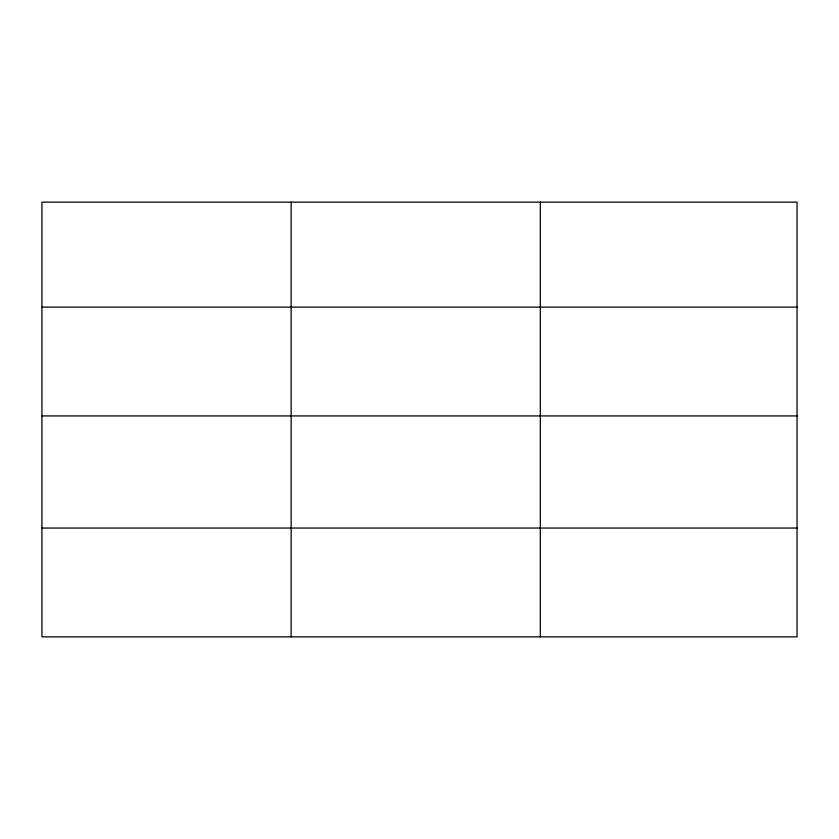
<?xml version="1.0" encoding="UTF-8"?>
<svg xmlns="http://www.w3.org/2000/svg" width="839" height="839" viewBox="0 0 839 839"><rect width="100%" height="100%" fill="white"/><g stroke="black" fill="none" stroke-linecap="round" stroke-linejoin="round"><path stroke-width="1.26" d="M797.05 415.934L797.05 202.147L41.95 202.147L41.95 636.853L797.05 636.853L797.05 415.934L41.95 415.934M41.95 307.126L797.05 307.126M41.95 528.046L797.05 528.046M540.316 202.147L540.316 636.853M291.133 202.147L291.133 636.853"/></g></svg>
